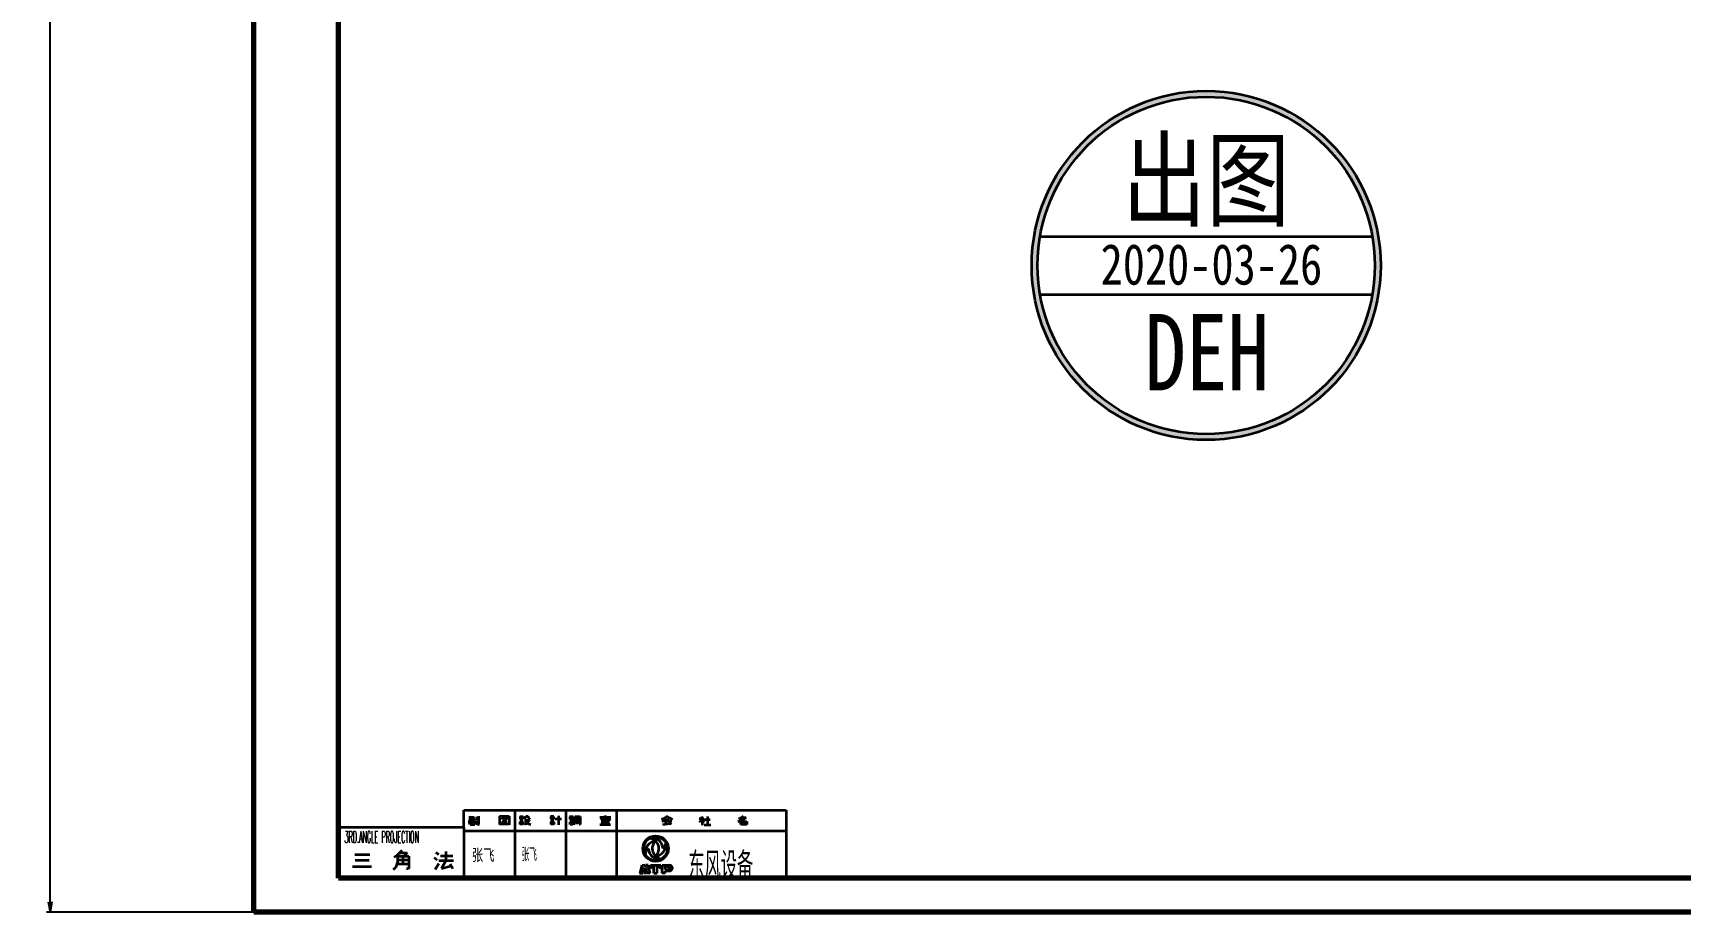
# Model space of a CAD drawing. Header units: millimetres. Extents: x 1333 to 104182, y -63211 to -5704.
# Drawn here: x 47616.3 to 48102, y -63211.3 to -62952 of the extents above; entities that cross this region are included whole.
import ezdxf
from ezdxf.enums import TextEntityAlignment as Align

# ---------------------------------------------------------------- set-up
doc = ezdxf.new("R2010")
doc.units = ezdxf.units.MM
doc.header["$LTSCALE"] = 0.5
doc.layers.add('08', color=1, linetype='Continuous')
doc.layers.add('11', color=3, linetype='Continuous')
doc.layers.add('印章专用-出图', color=1, linetype='Continuous', lineweight=80)
doc.styles.add('KAI', font='simplex.shx', dxfattribs={"width": 0.8, "bigfont": 'extfont.shx'})
doc.styles.get("Standard").update_dxf_attribs({"font": 'simplex.shx'})
doc.styles.add('国标', font='simfang.ttf', dxfattribs={"width": 0.8})
doc.dimstyles.new('KAI', dxfattribs={"dimtxt": 3.5, "dimasz": 3, "dimexe": 1, "dimexo": 0, "dimgap": 1, "dimtad": 1, "dimtoh": 1, "dimdsep": 46, "dimtxsty": 'KAI', "dimblk1": 'OPEN', "dimblk2": 'OPEN', "dimsah": 1, "dimcen": 0, "dimclrd": 7, "dimclre": 7, "dimclrt": 140, "dimazin": 2, "dimtfac": 0.7, "dimtix": 1, "dimtmove": 0, "dimatfit": 3, "dimldrblk": 'OPEN', "dimfxl": 0, "dimtvp": 1, "dimtolj": 2, "dimarcsym": 0})

# ---------------------------------------------------------------- blocks, each defined once
blk = doc.blocks.new('_Open')
at = {"color": 0, "linetype": 'ByBlock', "lineweight": -2}
for p, q in [((-1, 0.17), (0, 0)), ((-1, -0.17), (0, 0)), ((0, 0), (-1, 0))]:
    blk.add_line(p, q, dxfattribs=at)
blk = doc.blocks.new('*D74')
at = {"layer": '08', "color": 7, "lineweight": -2, "transparency": 16777216}
for p, q in [((47681.4, -62617.28), (47620.34, -62617.28)), ((47621.34, -63208.28), (47621.34, -62620.28)), ((47681.4, -63211.28), (47620.34, -63211.28))]:
    blk.add_line(p, q, dxfattribs=at)
at = {"layer": 'Defpoints', "color": 0, "linetype": 'ByBlock', "transparency": 16777216}
for p in [(47621.34, -62617.28), (47681.4, -62617.28), (47681.4, -63211.28)]:
    blk.add_point(p, dxfattribs=at)
at = {"layer": '08', "color": 7, "linetype": 'ByBlock', "lineweight": -2, "transparency": 16777216, "xscale": 3, "yscale": 3, "zscale": 3}
for p, rotation in [((47621.34, -62617.28), 90), ((47621.34, -63211.28), 270)]:
    blk.add_blockref('_Open', p, dxfattribs=dict(at, rotation=rotation))
at = {"layer": '08', "color": 140, "linetype": 'ByBlock', "transparency": 16777216, "insert": (47618.59, -62914.28), "char_height": 3.5, "attachment_point": 5, "rotation": 90, "style": 'KAI'}
blk.add_mtext('\\A2;594', dxfattribs=at)
blk = doc.blocks.new('出图章')
at = {"layer": '印章专用-出图'}
h = blk.add_hatch(color=256, dxfattribs=at)
h.paths.add_polyline_path([(-15, 0, 1), (15, 0, 1)])
h.paths.add_polyline_path([(14.5, 0, -1), (-14.5, 0, -1)], flags=16)
h.paths.add_polyline_path([(-7.31, -12.35), (7.41, -12.35), (7.41, -2.73), (-7.31, -2.73)], flags=8)
at = {"layer": '印章专用-出图', "lineweight": 35}
for p, q in [((-14.28, 2.5), (14.28, 2.5)), ((-14.28, -2.5), (14.28, -2.5))]:
    blk.add_line(p, q, dxfattribs=at)
for radius in [15, 14.5]:
    blk.add_circle((0, 0), radius, dxfattribs=at)
at = {"layer": '印章专用-出图', "color": 4, "style": '国标', "width": 0.8}
blk.add_text('DEH', height=6.562, dxfattribs=at).set_placement((0.05, -10.74), align=Align.CENTER)
at = {"layer": '印章专用-出图', "color": 3, "style": '国标', "width": 0.8}
blk.add_attdef('出图', text='', height=6.6, dxfattribs=at).set_placement((0, 7.35), align=Align.MIDDLE_CENTER)
at = {"layer": '印章专用-出图', "color": 2, "style": '国标', "width": 0.8}
blk.add_attdef('XXXX.XX.XX', text='', height=3.5, dxfattribs=at).set_placement((0.45, 0.1), align=Align.MIDDLE_CENTER)
blk = doc.blocks.new('YZ-CT')
at = {"layer": '印章专用-出图'}
blk.add_blockref('出图章', (0.63, 0), dxfattribs=at).add_auto_attribs({'出图': '出图', 'XXXX.XX.XX': '2020-03-26'})

msp = doc.modelspace()

# ---------------------------------------------------------------- linework, layer by layer
at = {"color": 7, "lineweight": 70}
for p, q in [((47681.405, -63211.278), (47681.405, -62617.278)), ((47706.405, -63201.278), (47706.405, -62627.278)), ((48512.405, -63201.278), (47706.405, -63201.278)), ((48522.405, -63211.278), (47681.405, -63211.278))]:
    msp.add_line(p, q, dxfattribs=at)
at = {"color": 7, "lineweight": 35}
for p, q in [((47743.405, -63181.278), (47838.405, -63181.278)), ((47743.405, -63181.278), (47838.405, -63181.278)), ((47758.405, -63181.278), (47758.405, -63201.278)), ((47758.405, -63181.278), (47758.405, -63201.278)), ((47773.405, -63181.278), (47773.405, -63201.278)), ((47773.405, -63181.278), (47773.405, -63201.278)), ((47788.405, -63181.278), (47788.405, -63201.278)), ((47788.405, -63181.278), (47788.405, -63201.278)), ((47838.405, -63181.278), (47838.405, -63201.278)), ((47838.405, -63181.278), (47838.405, -63201.278)), ((47706.405, -63186.278), (47743.405, -63186.278)), ((47706.405, -63186.278), (47743.405, -63186.278)), ((47743.405, -63187.278), (47838.405, -63187.278)), ((47743.405, -63187.278), (47838.405, -63187.278))]:
    msp.add_line(p, q, dxfattribs=at)
at = {"color": 7, "lineweight": 35, "ltscale": 0.125}
msp.add_line((47743.405, -63186.278), (47743.405, -63181.278), dxfattribs=at)
msp.add_line((47743.405, -63186.278), (47743.405, -63181.278), dxfattribs=at)
at = {"color": 7, "lineweight": 35, "ltscale": 0.085229}
msp.add_line((47744.657, -63184.708), (47748.067, -63184.708), dxfattribs=at)
msp.add_line((47744.657, -63184.708), (47748.067, -63184.708), dxfattribs=at)
at = {"color": 7, "lineweight": 35, "ltscale": 0.027653}
msp.add_line((47745.799, -63184.99), (47744.718, -63185.226), dxfattribs=at)
msp.add_line((47745.799, -63184.99), (47744.718, -63185.226), dxfattribs=at)
at = {"color": 7, "lineweight": 35, "ltscale": 0.044715}
msp.add_line((47744.809, -63183.731), (47746.598, -63183.724), dxfattribs=at)
msp.add_line((47744.809, -63183.731), (47746.598, -63183.724), dxfattribs=at)
at = {"color": 7, "lineweight": 35, "ltscale": 0.012385}
msp.add_line((47745.274, -63183.075), (47745.023, -63183.503), dxfattribs=at)
msp.add_line((47745.274, -63183.075), (47745.023, -63183.503), dxfattribs=at)
at = {"color": 7, "lineweight": 35, "ltscale": 0.032741}
msp.add_line((47745.129, -63183.322), (47746.438, -63183.335), dxfattribs=at)
msp.add_line((47745.129, -63183.322), (47746.438, -63183.335), dxfattribs=at)
at = {"color": 7, "lineweight": 35, "ltscale": 0.011821}
msp.add_line((47745.129, -63184.525), (47745.137, -63184.052), dxfattribs=at)
msp.add_line((47745.129, -63184.525), (47745.137, -63184.052), dxfattribs=at)
at = {"color": 7, "lineweight": 35, "ltscale": 0.030435}
msp.add_line((47745.137, -63184.052), (47746.354, -63184.067), dxfattribs=at)
msp.add_line((47745.137, -63184.052), (47746.354, -63184.067), dxfattribs=at)
at = {"color": 7, "lineweight": 35, "ltscale": 0.032907}
msp.add_line((47745.274, -63185.562), (47746.583, -63185.425), dxfattribs=at)
msp.add_line((47745.274, -63185.562), (47746.583, -63185.425), dxfattribs=at)
at = {"color": 7, "lineweight": 35, "ltscale": 0.038324}
msp.add_line((47745.738, -63183.083), (47745.73, -63184.616), dxfattribs=at)
msp.add_line((47745.738, -63183.083), (47745.73, -63184.616), dxfattribs=at)
at = {"color": 7, "lineweight": 35, "ltscale": 0.015919}
msp.add_line((47746.37, -63184.708), (47745.799, -63184.99), dxfattribs=at)
msp.add_line((47746.37, -63184.708), (47745.799, -63184.99), dxfattribs=at)
at = {"color": 7, "lineweight": 35, "ltscale": 0.013156}
msp.add_line((47745.799, -63184.99), (47745.799, -63185.516), dxfattribs=at)
msp.add_line((47745.799, -63184.99), (47745.799, -63185.516), dxfattribs=at)
at = {"color": 7, "lineweight": 35, "ltscale": 0.003058}
msp.add_line((47746.255, -63184.555), (47746.133, -63184.563), dxfattribs=at)
msp.add_line((47746.255, -63184.555), (47746.133, -63184.563), dxfattribs=at)
at = {"color": 7, "lineweight": 35, "ltscale": 0.003768}
msp.add_line((47746.362, -63184.448), (47746.255, -63184.555), dxfattribs=at)
msp.add_line((47746.362, -63184.448), (47746.255, -63184.555), dxfattribs=at)
at = {"color": 7, "lineweight": 35, "ltscale": 0.009536}
msp.add_line((47746.354, -63184.067), (47746.362, -63184.448), dxfattribs=at)
msp.add_line((47746.354, -63184.067), (47746.362, -63184.448), dxfattribs=at)
at = {"color": 7, "lineweight": 35, "ltscale": 0.008582}
msp.add_line((47746.537, -63184.395), (47746.537, -63184.738), dxfattribs=at)
msp.add_line((47746.537, -63184.395), (47746.537, -63184.738), dxfattribs=at)
at = {"color": 7, "lineweight": 35, "ltscale": 0.014683}
msp.add_line((47746.537, -63184.738), (47746.948, -63185.158), dxfattribs=at)
msp.add_line((47746.537, -63184.738), (47746.948, -63185.158), dxfattribs=at)
at = {"color": 7, "lineweight": 35, "ltscale": 0.01925}
msp.add_line((47747.648, -63184.837), (47746.948, -63185.158), dxfattribs=at)
msp.add_line((47747.648, -63184.837), (47746.948, -63185.158), dxfattribs=at)
at = {"color": 7, "lineweight": 35, "ltscale": 0.015107}
msp.add_line((47746.948, -63185.158), (47747.519, -63185.356), dxfattribs=at)
msp.add_line((47746.948, -63185.158), (47747.519, -63185.356), dxfattribs=at)
at = {"color": 7, "lineweight": 35, "ltscale": 0.025931}
msp.add_line((47747.062, -63183.167), (47747.062, -63184.204), dxfattribs=at)
msp.add_line((47747.062, -63183.167), (47747.062, -63184.204), dxfattribs=at)
at = {"color": 7, "lineweight": 35, "ltscale": 0.00304}
msp.add_line((47747.61, -63184.456), (47747.488, -63184.456), dxfattribs=at)
msp.add_line((47747.61, -63184.456), (47747.488, -63184.456), dxfattribs=at)
at = {"color": 7, "lineweight": 35, "ltscale": 0.011018}
msp.add_line((47747.519, -63185.356), (47747.953, -63185.432), dxfattribs=at)
msp.add_line((47747.519, -63185.356), (47747.953, -63185.432), dxfattribs=at)
at = {"color": 7, "lineweight": 35, "ltscale": 0.003388}
msp.add_line((47747.716, -63184.372), (47747.61, -63184.456), dxfattribs=at)
msp.add_line((47747.716, -63184.372), (47747.61, -63184.456), dxfattribs=at)
at = {"color": 7, "lineweight": 35, "ltscale": 0.033368}
msp.add_line((47747.716, -63183.037), (47747.716, -63184.372), dxfattribs=at)
msp.add_line((47747.716, -63183.037), (47747.716, -63184.372), dxfattribs=at)
at = {"color": 7, "lineweight": 35, "ltscale": 0.070776}
for p, q in [((47753.911, -63182.999), (47756.742, -63182.999)), ((47753.911, -63182.999), (47756.742, -63182.999)), ((47753.911, -63185.295), (47756.742, -63185.295)), ((47753.911, -63185.295), (47756.742, -63185.295))]:
    msp.add_line(p, q, dxfattribs=at)
at = {"color": 7, "lineweight": 35, "ltscale": 0.062347}
msp.add_line((47753.911, -63182.999), (47753.911, -63185.493), dxfattribs=at)
msp.add_line((47753.911, -63182.999), (47753.911, -63185.493), dxfattribs=at)
at = {"color": 7, "lineweight": 35, "ltscale": 0.016097}
msp.add_line((47755.045, -63184.738), (47754.459, -63185.005), dxfattribs=at)
msp.add_line((47755.045, -63184.738), (47754.459, -63185.005), dxfattribs=at)
at = {"color": 7, "lineweight": 35, "ltscale": 0.013534}
msp.add_line((47754.474, -63183.457), (47754.786, -63183.899), dxfattribs=at)
msp.add_line((47754.474, -63183.457), (47754.786, -63183.899), dxfattribs=at)
at = {"color": 7, "lineweight": 35, "ltscale": 0.035448}
msp.add_line((47754.786, -63184.105), (47756.027, -63184.792), dxfattribs=at)
msp.add_line((47754.786, -63184.105), (47756.027, -63184.792), dxfattribs=at)
at = {"color": 7, "lineweight": 35, "ltscale": 0.029906}
msp.add_line((47755.882, -63183.884), (47755.045, -63184.738), dxfattribs=at)
msp.add_line((47755.882, -63183.884), (47755.045, -63184.738), dxfattribs=at)
at = {"color": 7, "lineweight": 35, "ltscale": 0.012539}
msp.add_line((47755.243, -63183.243), (47755.319, -63183.739), dxfattribs=at)
msp.add_line((47755.243, -63183.243), (47755.319, -63183.739), dxfattribs=at)
at = {"color": 7, "lineweight": 35, "ltscale": 0.013951}
msp.add_line((47756.202, -63183.426), (47755.882, -63183.884), dxfattribs=at)
msp.add_line((47756.202, -63183.426), (47755.882, -63183.884), dxfattribs=at)
at = {"color": 7, "lineweight": 35, "ltscale": 0.063303}
msp.add_line((47756.742, -63182.999), (47756.742, -63185.531), dxfattribs=at)
msp.add_line((47756.742, -63182.999), (47756.742, -63185.531), dxfattribs=at)
at = {"color": 7, "lineweight": 35, "ltscale": 0.036719}
for p, q in [((47759.672, -63183.434), (47761.141, -63183.434)), ((47759.672, -63183.434), (47761.141, -63183.434)), ((47768.738, -63183.425), (47770.207, -63183.425)), ((47768.738, -63183.425), (47770.207, -63183.425)), ((47774.366, -63183.507), (47775.835, -63183.507)), ((47774.366, -63183.507), (47775.835, -63183.507))]:
    msp.add_line(p, q, dxfattribs=at)
at = {"color": 7, "lineweight": 35, "ltscale": 0.025879}
for p, q in [((47759.824, -63183.053), (47760.859, -63183.053)), ((47759.824, -63183.053), (47760.859, -63183.053)), ((47768.89, -63183.044), (47769.925, -63183.044)), ((47768.89, -63183.044), (47769.925, -63183.044))]:
    msp.add_line(p, q, dxfattribs=at)
at = {"color": 7, "lineweight": 35, "ltscale": 0.024927}
for p, q in [((47759.878, -63184.304), (47760.875, -63184.304)), ((47759.878, -63184.304), (47760.875, -63184.304)), ((47768.943, -63184.295), (47769.94, -63184.295)), ((47768.943, -63184.295), (47769.94, -63184.295))]:
    msp.add_line(p, q, dxfattribs=at)
at = {"color": 7, "lineweight": 35, "ltscale": 0.025122}
msp.add_line((47759.893, -63183.869), (47760.898, -63183.869), dxfattribs=at)
msp.add_line((47759.893, -63183.869), (47760.898, -63183.869), dxfattribs=at)
at = {"color": 7, "lineweight": 35, "ltscale": 0.018304}
for p, q in [((47760.015, -63185.432), (47760.015, -63184.7)), ((47760.015, -63185.432), (47760.015, -63184.7)), ((47769.08, -63185.424), (47769.08, -63184.692)), ((47769.08, -63185.424), (47769.08, -63184.692)), ((47774.708, -63185.505), (47774.708, -63184.773)), ((47774.708, -63185.505), (47774.708, -63184.773))]:
    msp.add_line(p, q, dxfattribs=at)
at = {"color": 7, "lineweight": 35, "ltscale": 0.019971}
for p, q in [((47760.015, -63184.7), (47760.814, -63184.7)), ((47760.015, -63184.7), (47760.814, -63184.7)), ((47760.015, -63185.287), (47760.814, -63185.287)), ((47760.015, -63185.287), (47760.814, -63185.287)), ((47769.08, -63184.692), (47769.879, -63184.692)), ((47769.08, -63184.692), (47769.879, -63184.692)), ((47769.08, -63185.279), (47769.879, -63185.279)), ((47769.08, -63185.279), (47769.879, -63185.279))]:
    msp.add_line(p, q, dxfattribs=at)
at = {"color": 7, "lineweight": 35, "ltscale": 0.019257}
for p, q in [((47760.814, -63184.7), (47760.814, -63185.47)), ((47760.814, -63184.7), (47760.814, -63185.47)), ((47775.507, -63184.773), (47775.507, -63185.543)), ((47775.507, -63184.773), (47775.507, -63185.543))]:
    msp.add_line(p, q, dxfattribs=at)
at = {"color": 7, "lineweight": 35, "ltscale": 0.006976}
msp.add_line((47761.21, -63183.792), (47761.461, -63183.67), dxfattribs=at)
msp.add_line((47761.21, -63183.792), (47761.461, -63183.67), dxfattribs=at)
at = {"color": 7, "lineweight": 35, "ltscale": 0.03595}
msp.add_line((47761.225, -63184.136), (47762.663, -63184.128), dxfattribs=at)
msp.add_line((47761.225, -63184.136), (47762.663, -63184.128), dxfattribs=at)
at = {"color": 7, "lineweight": 35, "ltscale": 0.013082}
msp.add_line((47761.719, -63185.287), (47761.232, -63185.478), dxfattribs=at)
msp.add_line((47761.719, -63185.287), (47761.232, -63185.478), dxfattribs=at)
at = {"color": 7, "lineweight": 35, "ltscale": 0.00629}
msp.add_line((47761.461, -63183.67), (47761.605, -63183.465), dxfattribs=at)
msp.add_line((47761.461, -63183.67), (47761.605, -63183.465), dxfattribs=at)
at = {"color": 7, "lineweight": 35, "ltscale": 0.009218}
msp.add_line((47761.597, -63184.456), (47761.78, -63184.776), dxfattribs=at)
msp.add_line((47761.597, -63184.456), (47761.78, -63184.776), dxfattribs=at)
at = {"color": 7, "lineweight": 35, "ltscale": 0.01087}
msp.add_line((47761.605, -63183.465), (47761.605, -63183.03), dxfattribs=at)
msp.add_line((47761.605, -63183.465), (47761.605, -63183.03), dxfattribs=at)
at = {"color": 7, "lineweight": 35, "ltscale": 0.017126}
msp.add_line((47761.605, -63183.03), (47762.29, -63183.03), dxfattribs=at)
msp.add_line((47761.605, -63183.03), (47762.29, -63183.03), dxfattribs=at)
at = {"color": 7, "lineweight": 35, "ltscale": 0.011358}
msp.add_line((47762.092, -63185.028), (47761.719, -63185.287), dxfattribs=at)
msp.add_line((47762.092, -63185.028), (47761.719, -63185.287), dxfattribs=at)
at = {"color": 7, "lineweight": 35, "ltscale": 0.014821}
msp.add_line((47761.78, -63184.776), (47762.252, -63185.135), dxfattribs=at)
msp.add_line((47761.78, -63184.776), (47762.252, -63185.135), dxfattribs=at)
at = {"color": 7, "lineweight": 35, "ltscale": 0.014299}
msp.add_line((47762.473, -63184.601), (47762.092, -63185.028), dxfattribs=at)
msp.add_line((47762.473, -63184.601), (47762.092, -63185.028), dxfattribs=at)
at = {"color": 7, "lineweight": 35, "ltscale": 0.022491}
msp.add_line((47762.252, -63185.135), (47763.074, -63185.501), dxfattribs=at)
msp.add_line((47762.252, -63185.135), (47763.074, -63185.501), dxfattribs=at)
at = {"color": 7, "lineweight": 35, "ltscale": 0.014682}
msp.add_line((47762.29, -63183.03), (47762.29, -63183.617), dxfattribs=at)
msp.add_line((47762.29, -63183.03), (47762.29, -63183.617), dxfattribs=at)
at = {"color": 7, "lineweight": 35, "ltscale": 0.003426}
msp.add_line((47762.29, -63183.617), (47762.409, -63183.686), dxfattribs=at)
msp.add_line((47762.29, -63183.617), (47762.409, -63183.686), dxfattribs=at)
at = {"color": 7, "lineweight": 35, "ltscale": 0.01073}
for p, q in [((47762.409, -63183.686), (47762.838, -63183.686)), ((47762.409, -63183.686), (47762.838, -63183.686)), ((47726.908, -63198.559), (47726.479, -63198.559)), ((47726.908, -63198.559), (47726.479, -63198.559))]:
    msp.add_line(p, q, dxfattribs=at)
at = {"color": 7, "lineweight": 35, "ltscale": 0.012738}
msp.add_line((47762.663, -63184.128), (47762.473, -63184.601), dxfattribs=at)
msp.add_line((47762.663, -63184.128), (47762.473, -63184.601), dxfattribs=at)
at = {"color": 7, "lineweight": 35, "ltscale": 0.006401}
msp.add_line((47762.838, -63183.686), (47762.966, -63183.464), dxfattribs=at)
msp.add_line((47762.838, -63183.686), (47762.966, -63183.464), dxfattribs=at)
at = {"color": 7, "lineweight": 35, "ltscale": 0.02511}
for p, q in [((47768.959, -63183.86), (47769.963, -63183.86)), ((47768.959, -63183.86), (47769.963, -63183.86)), ((47774.587, -63183.942), (47775.591, -63183.942)), ((47774.587, -63183.942), (47775.591, -63183.942))]:
    msp.add_line(p, q, dxfattribs=at)
at = {"color": 7, "lineweight": 35, "ltscale": 0.01926}
msp.add_line((47769.879, -63184.692), (47769.879, -63185.462), dxfattribs=at)
msp.add_line((47769.879, -63184.692), (47769.879, -63185.462), dxfattribs=at)
at = {"color": 7, "lineweight": 35, "ltscale": 0.045654}
msp.add_line((47770.338, -63183.79), (47772.164, -63183.79), dxfattribs=at)
msp.add_line((47770.338, -63183.79), (47772.164, -63183.79), dxfattribs=at)
at = {"color": 7, "lineweight": 35, "ltscale": 0.066437}
msp.add_line((47771.23, -63182.895), (47771.23, -63185.553), dxfattribs=at)
msp.add_line((47771.23, -63182.895), (47771.23, -63185.553), dxfattribs=at)
at = {"color": 7, "lineweight": 35, "ltscale": 0.025867}
msp.add_line((47774.518, -63183.126), (47775.553, -63183.126), dxfattribs=at)
msp.add_line((47774.518, -63183.126), (47775.553, -63183.126), dxfattribs=at)
at = {"color": 7, "lineweight": 35, "ltscale": 0.024915}
msp.add_line((47774.571, -63184.376), (47775.568, -63184.376), dxfattribs=at)
msp.add_line((47774.571, -63184.376), (47775.568, -63184.376), dxfattribs=at)
at = {"color": 7, "lineweight": 35, "ltscale": 0.019983}
for p, q in [((47774.708, -63184.773), (47775.507, -63184.773)), ((47774.708, -63184.773), (47775.507, -63184.773)), ((47774.708, -63185.36), (47775.507, -63185.36)), ((47774.708, -63185.36), (47775.507, -63185.36))]:
    msp.add_line(p, q, dxfattribs=at)
at = {"color": 7, "lineweight": 35, "ltscale": 0.010372}
msp.add_line((47775.749, -63185.431), (47776.006, -63185.105), dxfattribs=at)
msp.add_line((47775.749, -63185.431), (47776.006, -63185.105), dxfattribs=at)
at = {"color": 7, "lineweight": 35, "ltscale": 0.008641}
msp.add_line((47776.006, -63185.105), (47776.074, -63184.766), dxfattribs=at)
msp.add_line((47776.006, -63185.105), (47776.074, -63184.766), dxfattribs=at)
at = {"color": 7, "lineweight": 35, "ltscale": 0.040677}
msp.add_line((47776.074, -63184.766), (47776.074, -63183.139), dxfattribs=at)
msp.add_line((47776.074, -63184.766), (47776.074, -63183.139), dxfattribs=at)
at = {"color": 7, "lineweight": 35, "ltscale": 0.039233}
msp.add_line((47776.074, -63183.139), (47777.643, -63183.139), dxfattribs=at)
msp.add_line((47776.074, -63183.139), (47777.643, -63183.139), dxfattribs=at)
at = {"color": 7, "lineweight": 35, "ltscale": 0.022327}
for p, q in [((47776.412, -63183.695), (47777.305, -63183.695)), ((47776.412, -63183.695), (47777.305, -63183.695)), ((47776.412, -63184.088), (47777.305, -63184.088)), ((47776.412, -63184.088), (47777.305, -63184.088))]:
    msp.add_line(p, q, dxfattribs=at)
at = {"color": 7, "lineweight": 35, "ltscale": 0.016611}
msp.add_line((47776.425, -63185.105), (47776.425, -63184.441), dxfattribs=at)
msp.add_line((47776.425, -63185.105), (47776.425, -63184.441), dxfattribs=at)
at = {"color": 7, "lineweight": 35, "ltscale": 0.018945}
for p, q in [((47776.425, -63184.441), (47777.183, -63184.441)), ((47776.425, -63184.441), (47777.183, -63184.441)), ((47776.425, -63184.971), (47777.183, -63184.971)), ((47776.425, -63184.971), (47777.183, -63184.971))]:
    msp.add_line(p, q, dxfattribs=at)
at = {"color": 7, "lineweight": 35, "ltscale": 0.018152}
msp.add_line((47776.841, -63183.362), (47776.841, -63184.088), dxfattribs=at)
msp.add_line((47776.841, -63183.362), (47776.841, -63184.088), dxfattribs=at)
at = {"color": 7, "lineweight": 35, "ltscale": 0.016949}
msp.add_line((47777.183, -63184.441), (47777.183, -63185.119), dxfattribs=at)
msp.add_line((47777.183, -63184.441), (47777.183, -63185.119), dxfattribs=at)
at = {"color": 7, "lineweight": 35, "ltscale": 0.007381}
msp.add_line((47777.643, -63185.485), (47777.358, -63185.408), dxfattribs=at)
msp.add_line((47777.643, -63185.485), (47777.358, -63185.408), dxfattribs=at)
at = {"color": 7, "lineweight": 35, "ltscale": 0.058643}
msp.add_line((47777.643, -63183.139), (47777.643, -63185.485), dxfattribs=at)
msp.add_line((47777.643, -63183.139), (47777.643, -63185.485), dxfattribs=at)
at = {"color": 7, "lineweight": 35, "ltscale": 0.079822}
msp.add_line((47783.502, -63183.302), (47786.694, -63183.302), dxfattribs=at)
msp.add_line((47783.502, -63183.302), (47786.694, -63183.302), dxfattribs=at)
at = {"color": 7, "lineweight": 35, "ltscale": 0.078467}
msp.add_line((47783.502, -63185.417), (47786.64, -63185.417), dxfattribs=at)
msp.add_line((47783.502, -63185.417), (47786.64, -63185.417), dxfattribs=at)
at = {"color": 7, "lineweight": 35, "ltscale": 0.040539}
msp.add_line((47785.071, -63183.302), (47783.667, -63184.113), dxfattribs=at)
msp.add_line((47785.071, -63183.302), (47783.667, -63184.113), dxfattribs=at)
at = {"color": 7, "lineweight": 35, "ltscale": 0.028476}
msp.add_line((47784.259, -63185.403), (47784.259, -63184.264), dxfattribs=at)
msp.add_line((47784.259, -63185.403), (47784.259, -63184.264), dxfattribs=at)
at = {"color": 7, "lineweight": 35, "ltscale": 0.042285}
for p, q in [((47784.259, -63184.264), (47785.95, -63184.264)), ((47784.259, -63184.264), (47785.95, -63184.264)), ((47784.259, -63184.644), (47785.95, -63184.644)), ((47784.259, -63184.644), (47785.95, -63184.644)), ((47784.259, -63185.078), (47785.95, -63185.078)), ((47784.259, -63185.078), (47785.95, -63185.078))]:
    msp.add_line(p, q, dxfattribs=at)
at = {"color": 7, "lineweight": 35, "ltscale": 0.031863}
msp.add_line((47785.071, -63182.827), (47785.071, -63184.102), dxfattribs=at)
msp.add_line((47785.071, -63182.827), (47785.071, -63184.102), dxfattribs=at)
at = {"color": 7, "lineweight": 35, "ltscale": 0.045558}
msp.add_line((47785.071, -63183.302), (47786.649, -63184.213), dxfattribs=at)
msp.add_line((47785.071, -63183.302), (47786.649, -63184.213), dxfattribs=at)
at = {"color": 7, "lineweight": 35, "ltscale": 0.028815}
msp.add_line((47785.95, -63184.264), (47785.95, -63185.417), dxfattribs=at)
msp.add_line((47785.95, -63184.264), (47785.95, -63185.417), dxfattribs=at)
at = {"color": 7, "lineweight": 35, "ltscale": 0.02061}
msp.add_line((47802.402, -63183.664), (47801.65, -63184.002), dxfattribs=at)
msp.add_line((47802.402, -63183.664), (47801.65, -63184.002), dxfattribs=at)
at = {"color": 7, "lineweight": 35, "ltscale": 0.073584}
msp.add_line((47801.764, -63184.388), (47804.708, -63184.388), dxfattribs=at)
msp.add_line((47801.764, -63184.388), (47804.708, -63184.388), dxfattribs=at)
at = {"color": 7, "lineweight": 35, "ltscale": 0.054241}
msp.add_line((47802.059, -63185.431), (47804.214, -63185.178), dxfattribs=at)
msp.add_line((47802.059, -63185.431), (47804.214, -63185.178), dxfattribs=at)
at = {"color": 7, "lineweight": 35, "ltscale": 0.030253}
msp.add_line((47803.389, -63182.964), (47802.402, -63183.664), dxfattribs=at)
msp.add_line((47803.389, -63182.964), (47802.402, -63183.664), dxfattribs=at)
at = {"color": 7, "lineweight": 35, "ltscale": 0.036572}
msp.add_line((47802.468, -63183.959), (47803.931, -63183.959), dxfattribs=at)
msp.add_line((47802.468, -63183.959), (47803.931, -63183.959), dxfattribs=at)
at = {"color": 7, "lineweight": 35, "ltscale": 0.025957}
msp.add_line((47803.052, -63184.388), (47802.685, -63185.359), dxfattribs=at)
msp.add_line((47803.052, -63184.388), (47802.685, -63185.359), dxfattribs=at)
at = {"color": 7, "lineweight": 35, "ltscale": 0.020979}
msp.add_line((47803.283, -63183.04), (47803.967, -63183.525), dxfattribs=at)
msp.add_line((47803.283, -63183.04), (47803.967, -63183.525), dxfattribs=at)
at = {"color": 7, "lineweight": 35, "ltscale": 0.024349}
msp.add_line((47803.883, -63184.707), (47804.461, -63185.492), dxfattribs=at)
msp.add_line((47803.883, -63184.707), (47804.461, -63185.492), dxfattribs=at)
at = {"color": 7, "lineweight": 35, "ltscale": 0.02636}
msp.add_line((47803.967, -63183.525), (47804.936, -63183.941), dxfattribs=at)
msp.add_line((47803.967, -63183.525), (47804.936, -63183.941), dxfattribs=at)
at = {"color": 7, "lineweight": 35, "ltscale": 0.025641}
msp.add_line((47813.646, -63184.201), (47812.761, -63184.72), dxfattribs=at)
msp.add_line((47813.646, -63184.201), (47812.761, -63184.72), dxfattribs=at)
at = {"color": 7, "lineweight": 35, "ltscale": 0.032813}
msp.add_line((47812.803, -63183.67), (47814.116, -63183.67), dxfattribs=at)
msp.add_line((47812.803, -63183.67), (47814.116, -63183.67), dxfattribs=at)
at = {"color": 7, "lineweight": 35, "ltscale": 0.01478}
msp.add_line((47813.568, -63183.079), (47813.568, -63183.67), dxfattribs=at)
msp.add_line((47813.568, -63183.079), (47813.568, -63183.67), dxfattribs=at)
at = {"color": 7, "lineweight": 35, "ltscale": 0.017721}
msp.add_line((47814.116, -63183.67), (47813.646, -63184.201), dxfattribs=at)
msp.add_line((47814.116, -63183.67), (47813.646, -63184.201), dxfattribs=at)
at = {"color": 7, "lineweight": 35, "ltscale": 0.021016}
msp.add_line((47813.646, -63184.201), (47814.351, -63184.659), dxfattribs=at)
msp.add_line((47813.646, -63184.201), (47814.351, -63184.659), dxfattribs=at)
at = {"color": 7, "lineweight": 35, "ltscale": 0.036496}
msp.add_line((47813.646, -63184.201), (47813.646, -63185.661), dxfattribs=at)
msp.add_line((47813.646, -63184.201), (47813.646, -63185.661), dxfattribs=at)
at = {"color": 7, "lineweight": 35, "ltscale": 0.049365}
msp.add_line((47814.194, -63185.51), (47816.169, -63185.51), dxfattribs=at)
msp.add_line((47814.194, -63185.51), (47816.169, -63185.51), dxfattribs=at)
at = {"color": 7, "lineweight": 35, "ltscale": 0.041394}
msp.add_line((47814.362, -63184.008), (47816.018, -63184.008), dxfattribs=at)
msp.add_line((47814.362, -63184.008), (47816.018, -63184.008), dxfattribs=at)
at = {"color": 7, "lineweight": 35, "ltscale": 0.060178}
msp.add_line((47815.217, -63183.103), (47815.217, -63185.51), dxfattribs=at)
msp.add_line((47815.217, -63183.103), (47815.217, -63185.51), dxfattribs=at)
at = {"color": 7, "lineweight": 35, "ltscale": 0.026269}
msp.add_line((47825.161, -63184.388), (47824.162, -63184.713), dxfattribs=at)
msp.add_line((47825.161, -63184.388), (47824.162, -63184.713), dxfattribs=at)
at = {"color": 7, "lineweight": 35, "ltscale": 0.028606}
msp.add_line((47825.336, -63183.35), (47824.313, -63183.863), dxfattribs=at)
msp.add_line((47825.336, -63183.35), (47824.313, -63183.863), dxfattribs=at)
at = {"color": 7, "lineweight": 35, "ltscale": 0.022202}
msp.add_line((47824.91, -63183.564), (47825.601, -63184.121), dxfattribs=at)
msp.add_line((47824.91, -63183.564), (47825.601, -63184.121), dxfattribs=at)
at = {"color": 7, "lineweight": 35, "ltscale": 0.044836}
for p, q in [((47825.065, -63184.526), (47826.859, -63184.526)), ((47825.065, -63184.526), (47826.859, -63184.526)), ((47825.065, -63185.365), (47826.859, -63185.365)), ((47825.065, -63185.365), (47826.859, -63185.365))]:
    msp.add_line(p, q, dxfattribs=at)
at = {"color": 7, "lineweight": 35, "ltscale": 0.024283}
msp.add_line((47825.065, -63185.498), (47825.065, -63184.526), dxfattribs=at)
msp.add_line((47825.065, -63185.498), (47825.065, -63184.526), dxfattribs=at)
at = {"color": 7, "lineweight": 35, "ltscale": 0.027627}
msp.add_line((47826.106, -63183.815), (47825.161, -63184.388), dxfattribs=at)
msp.add_line((47826.106, -63183.815), (47825.161, -63184.388), dxfattribs=at)
at = {"color": 7, "lineweight": 35, "ltscale": 0.013056}
msp.add_line((47825.739, -63183.018), (47825.336, -63183.35), dxfattribs=at)
msp.add_line((47825.739, -63183.018), (47825.336, -63183.35), dxfattribs=at)
at = {"color": 7, "lineweight": 35, "ltscale": 0.032959}
msp.add_line((47825.336, -63183.35), (47826.654, -63183.35), dxfattribs=at)
msp.add_line((47825.336, -63183.35), (47826.654, -63183.35), dxfattribs=at)
at = {"color": 7, "lineweight": 35, "ltscale": 0.017956}
msp.add_line((47826.654, -63183.35), (47826.106, -63183.815), dxfattribs=at)
msp.add_line((47826.654, -63183.35), (47826.106, -63183.815), dxfattribs=at)
at = {"color": 7, "lineweight": 35, "ltscale": 0.023981}
msp.add_line((47826.859, -63184.526), (47826.859, -63185.486), dxfattribs=at)
msp.add_line((47826.859, -63184.526), (47826.859, -63185.486), dxfattribs=at)
at = {"color": 7, "lineweight": 35, "ltscale": 0.375}
msp.add_line((47743.405, -63186.278), (47743.405, -63201.278), dxfattribs=at)
msp.add_line((47743.405, -63186.278), (47743.405, -63201.278), dxfattribs=at)
at = {"color": 7, "lineweight": 35, "ltscale": 0.111206}
msp.add_line((47711.191, -63194.339), (47715.639, -63194.339), dxfattribs=at)
msp.add_line((47711.191, -63194.339), (47715.639, -63194.339), dxfattribs=at)
at = {"color": 7, "lineweight": 35, "ltscale": 0.025778}
msp.add_line((47723.615, -63194.606), (47722.704, -63195.089), dxfattribs=at)
msp.add_line((47723.615, -63194.606), (47722.704, -63195.089), dxfattribs=at)
at = {"color": 7, "lineweight": 35, "ltscale": 0.027872}
msp.add_line((47724.409, -63193.824), (47723.615, -63194.606), dxfattribs=at)
msp.add_line((47724.409, -63193.824), (47723.615, -63194.606), dxfattribs=at)
at = {"color": 7, "lineweight": 35, "ltscale": 0.085266}
for p, q in [((47723.758, -63194.815), (47727.169, -63194.815)), ((47723.758, -63194.815), (47727.169, -63194.815)), ((47723.758, -63195.924), (47727.169, -63195.924)), ((47723.758, -63195.924), (47727.169, -63195.924))]:
    msp.add_line(p, q, dxfattribs=at)
at = {"color": 7, "lineweight": 35, "ltscale": 0.027725}
msp.add_line((47723.758, -63194.815), (47723.758, -63195.924), dxfattribs=at)
msp.add_line((47723.758, -63194.815), (47723.758, -63195.924), dxfattribs=at)
at = {"color": 7, "lineweight": 35, "ltscale": 0.024651}
msp.add_line((47725.099, -63193.119), (47724.409, -63193.824), dxfattribs=at)
msp.add_line((47725.099, -63193.119), (47724.409, -63193.824), dxfattribs=at)
at = {"color": 7, "lineweight": 35, "ltscale": 0.055009}
msp.add_line((47724.409, -63193.824), (47726.609, -63193.85), dxfattribs=at)
msp.add_line((47724.409, -63193.824), (47726.609, -63193.85), dxfattribs=at)
at = {"color": 7, "lineweight": 35, "ltscale": 0.055774}
msp.add_line((47725.373, -63194.815), (47725.373, -63197.046), dxfattribs=at)
msp.add_line((47725.373, -63194.815), (47725.373, -63197.046), dxfattribs=at)
at = {"color": 7, "lineweight": 35, "ltscale": 0.030689}
msp.add_line((47726.609, -63193.85), (47725.789, -63194.763), dxfattribs=at)
msp.add_line((47726.609, -63193.85), (47725.789, -63194.763), dxfattribs=at)
at = {"color": 7, "lineweight": 35, "ltscale": 0.087085}
msp.add_line((47727.169, -63194.815), (47727.169, -63198.298), dxfattribs=at)
msp.add_line((47727.169, -63194.815), (47727.169, -63198.298), dxfattribs=at)
at = {"color": 7, "lineweight": 35, "ltscale": 0.026327}
msp.add_line((47734.615, -63195.232), (47735.462, -63195.859), dxfattribs=at)
msp.add_line((47734.615, -63195.232), (47735.462, -63195.859), dxfattribs=at)
at = {"color": 7, "lineweight": 35, "ltscale": 0.026571}
msp.add_line((47735.058, -63193.576), (47735.865, -63194.267), dxfattribs=at)
msp.add_line((47735.058, -63193.576), (47735.865, -63194.267), dxfattribs=at)
at = {"color": 7, "lineweight": 35, "ltscale": 0.090796}
msp.add_line((47736.477, -63194.658), (47740.109, -63194.658), dxfattribs=at)
msp.add_line((47736.477, -63194.658), (47740.109, -63194.658), dxfattribs=at)
at = {"color": 7, "lineweight": 35, "ltscale": 0.067187}
msp.add_line((47738.091, -63193.406), (47738.091, -63196.094), dxfattribs=at)
msp.add_line((47738.091, -63193.406), (47738.091, -63196.094), dxfattribs=at)
at = {"color": 7, "lineweight": 35, "ltscale": 0.1401}
msp.add_line((47710.56, -63197.814), (47716.164, -63197.814), dxfattribs=at)
msp.add_line((47710.56, -63197.814), (47716.164, -63197.814), dxfattribs=at)
at = {"color": 7, "lineweight": 35, "ltscale": 0.104199}
msp.add_line((47711.296, -63195.988), (47715.463, -63195.988), dxfattribs=at)
msp.add_line((47711.296, -63195.988), (47715.463, -63195.988), dxfattribs=at)
at = {"color": 7, "lineweight": 35, "ltscale": 0.026955}
msp.add_line((47723.326, -63198.047), (47722.564, -63198.81), dxfattribs=at)
msp.add_line((47723.326, -63198.047), (47722.564, -63198.81), dxfattribs=at)
at = {"color": 7, "lineweight": 35, "ltscale": 0.02588}
msp.add_line((47723.594, -63197.047), (47723.326, -63198.047), dxfattribs=at)
msp.add_line((47723.594, -63197.047), (47723.326, -63198.047), dxfattribs=at)
at = {"color": 7, "lineweight": 35, "ltscale": 0.015901}
msp.add_line((47723.758, -63196.433), (47723.594, -63197.047), dxfattribs=at)
msp.add_line((47723.758, -63196.433), (47723.594, -63197.047), dxfattribs=at)
at = {"color": 7, "lineweight": 35, "ltscale": 0.08938}
msp.add_line((47723.594, -63197.047), (47727.169, -63197.046), dxfattribs=at)
msp.add_line((47723.594, -63197.047), (47727.169, -63197.046), dxfattribs=at)
at = {"color": 7, "lineweight": 35, "ltscale": 0.01272}
msp.add_line((47723.758, -63195.924), (47723.758, -63196.433), dxfattribs=at)
msp.add_line((47723.758, -63195.924), (47723.758, -63196.433), dxfattribs=at)
at = {"color": 7, "lineweight": 35, "ltscale": 0.009216}
msp.add_line((47727.169, -63198.298), (47726.908, -63198.559), dxfattribs=at)
msp.add_line((47727.169, -63198.298), (47726.908, -63198.559), dxfattribs=at)
at = {"color": 7, "lineweight": 35, "ltscale": 0.053073}
msp.add_line((47736.034, -63196.929), (47734.888, -63198.716), dxfattribs=at)
msp.add_line((47736.034, -63196.929), (47734.888, -63198.716), dxfattribs=at)
at = {"color": 7, "lineweight": 35, "ltscale": 0.107727}
msp.add_line((47735.995, -63196.094), (47740.304, -63196.094), dxfattribs=at)
msp.add_line((47735.995, -63196.094), (47740.304, -63196.094), dxfattribs=at)
at = {"color": 7, "lineweight": 35, "ltscale": 0.066593}
msp.add_line((47738.091, -63196.094), (47736.759, -63198.4), dxfattribs=at)
msp.add_line((47738.091, -63196.094), (47736.759, -63198.4), dxfattribs=at)
at = {"color": 7, "lineweight": 35, "ltscale": 0.073285}
msp.add_line((47736.759, -63198.4), (47739.59, -63197.642), dxfattribs=at)
msp.add_line((47736.759, -63198.4), (47739.59, -63197.642), dxfattribs=at)
at = {"color": 7, "lineweight": 35, "ltscale": 0.041521}
msp.add_line((47739.301, -63197.033), (47740.132, -63198.471), dxfattribs=at)
msp.add_line((47739.301, -63197.033), (47740.132, -63198.471), dxfattribs=at)
at = {"color": 1, "lineweight": 35, "ltscale": 0.02362}
for p, q in [((47795.175, -63199.806), (47796.119, -63199.806)), ((47795.175, -63199.806), (47796.119, -63199.806)), ((47799.426, -63199.806), (47800.371, -63199.806)), ((47799.426, -63199.806), (47800.371, -63199.806)), ((47802.765, -63199.806), (47801.82, -63199.806)), ((47802.765, -63199.806), (47801.82, -63199.806)), ((47802.765, -63198.767), (47802.765, -63197.822)), ((47802.765, -63198.767), (47802.765, -63197.822))]:
    msp.add_line(p, q, dxfattribs=at)
at = {"color": 1, "lineweight": 35, "ltscale": 0.060875}
for p, q in [((47795.313, -63199.806), (47795.905, -63197.444)), ((47795.313, -63199.806), (47795.905, -63197.444)), ((47798.3, -63199.806), (47797.708, -63197.444)), ((47798.3, -63199.806), (47797.708, -63197.444))]:
    msp.add_line(p, q, dxfattribs=at)
at = {"color": 1, "lineweight": 35, "ltscale": 0.028296}
msp.add_line((47795.835, -63198.703), (47796.088, -63199.806), dxfattribs=at)
msp.add_line((47795.835, -63198.703), (47796.088, -63199.806), dxfattribs=at)
at = {"color": 1, "lineweight": 35, "ltscale": 0.018896}
msp.add_line((47795.93, -63197.444), (47796.686, -63197.444), dxfattribs=at)
msp.add_line((47795.93, -63197.444), (47796.686, -63197.444), dxfattribs=at)
at = {"color": 1, "lineweight": 35, "ltscale": 0.042394}
msp.add_line((47796.007, -63198.157), (47796.403, -63199.806), dxfattribs=at)
msp.add_line((47796.007, -63198.157), (47796.403, -63199.806), dxfattribs=at)
at = {"color": 1, "lineweight": 35, "ltscale": 0.021258}
for p, q in [((47797.253, -63199.806), (47796.403, -63199.806)), ((47797.253, -63199.806), (47796.403, -63199.806)), ((47798.387, -63197.444), (47798.387, -63198.294)), ((47798.387, -63197.444), (47798.387, -63198.294)), ((47801.41, -63197.444), (47801.41, -63198.294)), ((47801.41, -63197.444), (47801.41, -63198.294))]:
    msp.add_line(p, q, dxfattribs=at)
at = {"color": 1, "lineweight": 35, "ltscale": 0.012873}
msp.add_line((47796.686, -63197.444), (47796.806, -63197.945), dxfattribs=at)
msp.add_line((47796.686, -63197.444), (47796.806, -63197.945), dxfattribs=at)
at = {"color": 1, "lineweight": 35, "ltscale": 0.013077}
msp.add_line((47796.958, -63197.444), (47796.806, -63197.945), dxfattribs=at)
msp.add_line((47796.958, -63197.444), (47796.806, -63197.945), dxfattribs=at)
at = {"color": 1, "lineweight": 35, "ltscale": 0.007166}
msp.add_line((47796.996, -63198.137), (47796.919, -63198.413), dxfattribs=at)
msp.add_line((47796.996, -63198.137), (47796.919, -63198.413), dxfattribs=at)
at = {"color": 1, "lineweight": 35, "ltscale": 0.035809}
msp.add_line((47796.919, -63198.413), (47797.253, -63199.806), dxfattribs=at)
msp.add_line((47796.919, -63198.413), (47797.253, -63199.806), dxfattribs=at)
at = {"color": 1, "lineweight": 35, "ltscale": 0.018762}
msp.add_line((47797.708, -63197.444), (47796.958, -63197.444), dxfattribs=at)
msp.add_line((47797.708, -63197.444), (47796.958, -63197.444), dxfattribs=at)
at = {"color": 1, "lineweight": 35, "ltscale": 0.043036}
msp.add_line((47797.418, -63199.806), (47796.996, -63198.137), dxfattribs=at)
msp.add_line((47797.418, -63199.806), (47796.996, -63198.137), dxfattribs=at)
at = {"color": 1, "lineweight": 35, "ltscale": 0.022048}
msp.add_line((47798.3, -63199.806), (47797.418, -63199.806), dxfattribs=at)
msp.add_line((47798.3, -63199.806), (47797.418, -63199.806), dxfattribs=at)
at = {"color": 1, "lineweight": 35, "ltscale": 0.075583}
msp.add_line((47798.387, -63197.444), (47801.41, -63197.444), dxfattribs=at)
msp.add_line((47798.387, -63197.444), (47801.41, -63197.444), dxfattribs=at)
at = {"color": 1, "lineweight": 35, "ltscale": 0.030179}
for p, q in [((47798.387, -63198.294), (47799.426, -63197.68)), ((47798.387, -63198.294), (47799.426, -63197.68)), ((47801.41, -63198.294), (47800.371, -63197.68)), ((47801.41, -63198.294), (47800.371, -63197.68))]:
    msp.add_line(p, q, dxfattribs=at)
at = {"color": 1, "lineweight": 35, "ltscale": 0.053144}
for p, q in [((47799.426, -63199.806), (47799.426, -63197.68)), ((47799.426, -63199.806), (47799.426, -63197.68)), ((47800.371, -63199.806), (47800.371, -63197.68)), ((47800.371, -63199.806), (47800.371, -63197.68))]:
    msp.add_line(p, q, dxfattribs=at)
at = {"color": 1, "lineweight": 35, "ltscale": 0.054325}
msp.add_line((47801.82, -63197.444), (47803.993, -63197.444), dxfattribs=at)
msp.add_line((47801.82, -63197.444), (47803.993, -63197.444), dxfattribs=at)
at = {"color": 1, "lineweight": 35, "ltscale": 0.059049}
msp.add_line((47801.82, -63199.806), (47801.82, -63197.444), dxfattribs=at)
msp.add_line((47801.82, -63199.806), (47801.82, -63197.444), dxfattribs=at)
at = {"color": 1, "lineweight": 35, "ltscale": 0.021656}
for p, q in [((47802.765, -63197.822), (47803.631, -63197.822)), ((47802.765, -63197.822), (47803.631, -63197.822)), ((47802.765, -63198.767), (47803.631, -63198.767)), ((47802.765, -63198.767), (47803.631, -63198.767))]:
    msp.add_line(p, q, dxfattribs=at)
at = {"color": 1, "lineweight": 35, "ltscale": 0.030705}
msp.add_line((47802.765, -63199.145), (47803.993, -63199.145), dxfattribs=at)
msp.add_line((47802.765, -63199.145), (47803.993, -63199.145), dxfattribs=at)
at = {"color": 1, "lineweight": 35, "ltscale": 0.016534}
msp.add_line((47802.765, -63199.806), (47802.765, -63199.145), dxfattribs=at)
msp.add_line((47802.765, -63199.806), (47802.765, -63199.145), dxfattribs=at)
at = {"color": 1, "lineweight": 35}
for radius in [3.779, 3.779, 3.477, 3.477]:
    msp.add_circle((47799.899, -63192.56), radius, dxfattribs=at)
for centre, radius, start, end in [((47800.201, -63193.732), 3.369, 94.36179, 189.36853), ((47800.201, -63193.732), 3.369, 94.36179, 189.36853), ((47797.858, -63192.56), 3.023, 312.45416, 84.3408), ((47797.858, -63192.56), 3.023, 312.45416, 84.3408), ((47798.916, -63192.56), 3.109, 0, 103.78185), ((47798.916, -63192.56), 3.109, 0, 103.78185), ((47801.939, -63192.56), 3.023, 132.45416, 264.3408), ((47801.939, -63192.56), 3.023, 132.45416, 264.3408), ((47799.899, -63194.979), 3.189, 131.05182, 165.23143), ((47799.899, -63194.979), 3.189, 131.05182, 165.23143), ((47800.881, -63192.56), 3.077, 180.00001, 285.87746), ((47800.881, -63192.56), 3.077, 180.00001, 285.87746), ((47799.596, -63191.389), 3.406, 274.9268, 7.67804), ((47799.596, -63191.389), 3.406, 274.9268, 7.67804), ((47799.899, -63190.141), 3.204, 311.58279, 344.9375), ((47799.899, -63190.141), 3.204, 311.58279, 344.9375), ((47803.631, -63198.294), 0.472, 270, 90), ((47803.631, -63198.294), 0.472, 270, 90), ((47803.993, -63198.294), 0.85, 270, 90), ((47803.993, -63198.294), 0.85, 270, 90)]:
    msp.add_arc(centre, radius, start, end, dxfattribs=at)
at = {"layer": '11'}
msp.add_lwpolyline([(47681.405, -62617.278), (48522.405, -62617.278), (48522.405, -63211.278), (47681.405, -63211.278)], close=True, dxfattribs=at)

# ---------------------------------------------------------------- block references
at = {"layer": '印章专用-出图', "xscale": 3.429999999993015, "yscale": 3.430000000007567, "zscale": 3.429999999999999}
msp.add_blockref('YZ-CT', (47960.107, -63020.588), dxfattribs=at)

# ---------------------------------------------------------------- texts
at = {"color": 7, "lineweight": 13}
for s, height, width, p, p2 in [('3RD.ANGLE PROJECTION', 3.5, 0.352202, (47708.174, -63190.883), (47730.128, -63190.883)), ('3RD.ANGLE PROJECTION', 3.5, 0.352202, (47708.174, -63190.883), (47730.128, -63190.883)), ('张飞', 3.5, 1.390345, (47745.701, -63196.203), (47752.421, -63196.203)), ('张飞', 3.5, 0.926897, (47760.431, -63195.926), (47764.911, -63195.926)), ('东风设备', 7, 0.884189, (47809.549, -63200.782), (47828.706, -63200.782)), ('东风设备', 7, 0.884189, (47809.549, -63200.782), (47828.706, -63200.782))]:
    msp.add_text(s, height=height, dxfattribs=dict(at, width=width)).set_placement(p, p2, align=Align.FIT)

# ---------------------------------------------------------------- dimensions: what is measured, and where the dimension line sits
at = {"layer": '08', "color": 3, "linetype": 'ByBlock'}
dim = msp.add_linear_dim(base=(47621.343, -62617.278), p1=(47681.405, -63211.278), p2=(47681.405, -62617.278), angle=90, dimstyle='KAI', override={"dimfxl": 0.18, "dimarcsym": 1}, dxfattribs=at)
dim.commit()
dim.dimension.update_dxf_attribs({"geometry": '*D74', "text_midpoint": (47618.593, -62914.278)})

doc.saveas('drawing.dxf')
